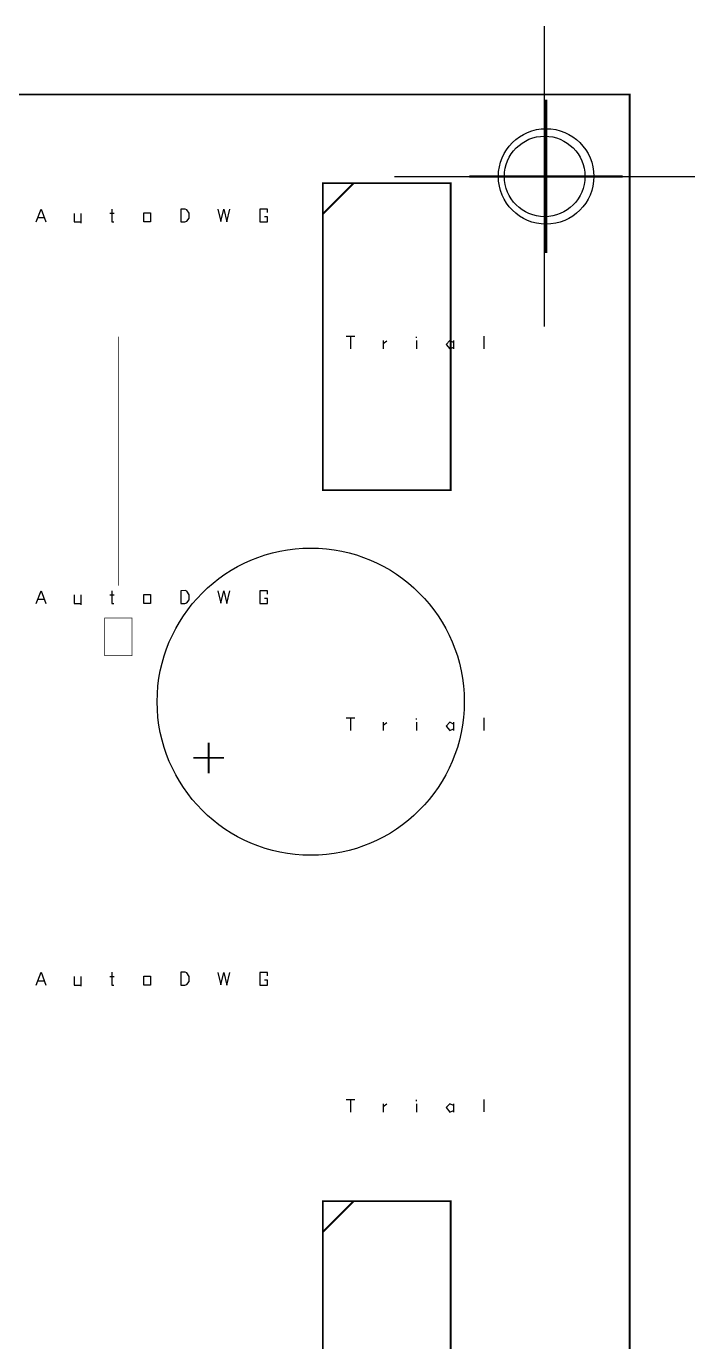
# Model space of a CAD drawing. Header units: millimetres. Extents: x 690 to 2444, y 537 to 1412.
# Drawn here: x 1554.9 to 1588.1, y 669.5 to 734.9 of the extents above; entities that cross this region are included whole.
import ezdxf

# ---------------------------------------------------------------- set-up
doc = ezdxf.new("R2010")
doc.units = ezdxf.units.MM
doc.linetypes.add('atContinuous2', pattern=[0])
doc.layers.add('at_Entity', color=7, linetype='Continuous')

msp = doc.modelspace()

# ---------------------------------------------------------------- linework, layer by layer
at = {"color": 6}
for p, q in [((1580.634, 719.981), (1580.634, 734.897)), ((1573.176, 727.439), (1588.092, 727.439))]:
    msp.add_line(p, q, dxfattribs=at)
at = {"color": 28, "true_color": 0x0a0a0a}
for p, q in [((1555.36, 725.185), (1555.601, 725.818)), ((1555.601, 725.818), (1555.841, 725.185)), ((1557.256, 725.603), (1557.256, 725.185)), ((1557.587, 725.603), (1557.587, 725.122)), ((1559.028, 725.606), (1559.242, 725.606)), ((1559.12, 725.817), (1559.12, 725.185)), ((1560.714, 725.634), (1561.04, 725.634)), ((1560.714, 725.185), (1560.714, 725.634)), ((1561.04, 725.634), (1561.04, 725.185)), ((1562.553, 725.817), (1562.551, 725.185)), ((1562.76, 725.82), (1562.553, 725.817)), ((1562.854, 725.785), (1562.76, 725.82)), ((1562.964, 725.609), (1562.854, 725.785)), ((1562.96, 725.357), (1562.964, 725.609)), ((1564.391, 725.814), (1564.541, 725.194)), ((1564.541, 725.194), (1564.691, 725.811)), ((1564.691, 725.811), (1564.84, 725.186)), ((1564.84, 725.186), (1564.99, 725.814)), ((1566.859, 725.808), (1566.477, 725.808)), ((1566.477, 725.808), (1566.477, 725.185)), ((1566.859, 725.423), (1566.707, 725.423)), ((1566.855, 725.648), (1566.859, 725.808)), ((1566.855, 725.185), (1566.859, 725.423)), ((1555.448, 725.396), (1555.749, 725.396)), ((1557.256, 725.185), (1557.587, 725.185)), ((1559.12, 725.185), (1559.219, 725.185)), ((1561.04, 725.185), (1560.714, 725.185)), ((1562.551, 725.185), (1562.755, 725.185)), ((1562.755, 725.185), (1562.852, 725.211)), ((1562.852, 725.211), (1562.96, 725.357)), ((1566.477, 725.185), (1566.855, 725.185)), ((1555.36, 706.225), (1555.601, 706.857)), ((1555.601, 706.857), (1555.841, 706.225)), ((1557.256, 706.643), (1557.256, 706.225)), ((1557.587, 706.643), (1557.587, 706.162)), ((1559.028, 706.646), (1559.242, 706.646)), ((1559.12, 706.857), (1559.12, 706.225)), ((1560.714, 706.674), (1561.04, 706.674)), ((1560.714, 706.225), (1560.714, 706.674)), ((1561.04, 706.674), (1561.04, 706.225)), ((1562.553, 706.857), (1562.551, 706.225)), ((1562.76, 706.859), (1562.553, 706.857)), ((1562.854, 706.825), (1562.76, 706.859)), ((1562.964, 706.649), (1562.854, 706.825)), ((1562.96, 706.397), (1562.964, 706.649)), ((1564.391, 706.854), (1564.541, 706.233)), ((1564.541, 706.233), (1564.691, 706.85)), ((1564.691, 706.85), (1564.84, 706.226)), ((1564.84, 706.226), (1564.99, 706.854)), ((1566.859, 706.848), (1566.477, 706.848)), ((1566.477, 706.848), (1566.477, 706.225)), ((1566.859, 706.462), (1566.707, 706.462)), ((1566.855, 706.688), (1566.859, 706.848)), ((1566.855, 706.225), (1566.859, 706.462)), ((1555.448, 706.435), (1555.749, 706.435)), ((1557.256, 706.225), (1557.587, 706.225)), ((1559.12, 706.225), (1559.219, 706.225)), ((1561.04, 706.225), (1560.714, 706.225)), ((1562.551, 706.225), (1562.755, 706.225)), ((1562.755, 706.225), (1562.852, 706.251)), ((1562.852, 706.251), (1562.96, 706.397)), ((1566.477, 706.225), (1566.855, 706.225)), ((1555.36, 687.265), (1555.601, 687.897)), ((1555.601, 687.897), (1555.841, 687.265)), ((1557.256, 687.683), (1557.256, 687.265)), ((1557.587, 687.683), (1557.587, 687.202)), ((1559.028, 687.685), (1559.242, 687.685)), ((1559.12, 687.897), (1559.12, 687.265)), ((1560.714, 687.713), (1561.04, 687.713)), ((1560.714, 687.265), (1560.714, 687.713)), ((1561.04, 687.713), (1561.04, 687.265)), ((1562.553, 687.897), (1562.551, 687.265)), ((1562.76, 687.899), (1562.553, 687.897)), ((1562.854, 687.865), (1562.76, 687.899)), ((1562.964, 687.688), (1562.854, 687.865)), ((1562.96, 687.437), (1562.964, 687.688)), ((1564.391, 687.893), (1564.541, 687.273)), ((1564.541, 687.273), (1564.691, 687.89)), ((1564.691, 687.89), (1564.84, 687.266)), ((1564.84, 687.266), (1564.99, 687.893)), ((1566.859, 687.887), (1566.477, 687.887)), ((1566.477, 687.887), (1566.477, 687.265)), ((1566.855, 687.727), (1566.859, 687.887)), ((1555.448, 687.475), (1555.749, 687.475)), ((1557.256, 687.265), (1557.587, 687.265)), ((1559.12, 687.265), (1559.219, 687.265)), ((1561.04, 687.265), (1560.714, 687.265)), ((1562.551, 687.265), (1562.755, 687.265)), ((1562.755, 687.265), (1562.852, 687.29)), ((1562.852, 687.29), (1562.96, 687.437)), ((1566.477, 687.265), (1566.855, 687.265)), ((1566.859, 687.502), (1566.707, 687.502)), ((1566.855, 687.265), (1566.859, 687.502))]:
    msp.add_line(p, q, dxfattribs=at)
at = {"color": 2}
msp.add_circle((1580.634, 727.439), 2, dxfattribs=at)
at = {"layer": 'at_Entity', "color": 28, "true_color": 0x0d0d0d}
for p, q in [((1570.776, 719.497), (1571.194, 719.497)), ((1570.984, 719.497), (1570.984, 718.865)), ((1572.607, 719.282), (1572.607, 718.865)), ((1572.612, 719.142), (1572.79, 719.275)), ((1574.264, 719.285), (1574.264, 718.865)), ((1574.266, 719.418), (1574.266, 719.474)), ((1575.927, 719.282), (1575.738, 719.093)), ((1575.738, 719.093), (1575.922, 718.865)), ((1575.922, 718.865), (1576.102, 718.955)), ((1576.102, 719.194), (1575.927, 719.282)), ((1576.1, 719.285), (1576.1, 718.869)), ((1577.607, 719.495), (1577.604, 718.878)), ((1570.776, 700.537), (1571.194, 700.537)), ((1570.984, 700.537), (1570.984, 699.905)), ((1572.607, 700.322), (1572.607, 699.905)), ((1572.612, 700.182), (1572.79, 700.315)), ((1574.264, 700.324), (1574.264, 699.905)), ((1574.266, 700.457), (1574.266, 700.514)), ((1575.927, 700.322), (1575.738, 700.133)), ((1575.738, 700.133), (1575.922, 699.905)), ((1575.922, 699.905), (1576.102, 699.995)), ((1576.102, 700.233), (1575.927, 700.322)), ((1576.1, 700.324), (1576.1, 699.909)), ((1577.607, 700.535), (1577.604, 699.918)), ((1570.776, 681.577), (1571.194, 681.577)), ((1570.984, 681.577), (1570.984, 680.945)), ((1572.607, 681.362), (1572.607, 680.945)), ((1572.612, 681.222), (1572.79, 681.355)), ((1574.264, 681.364), (1574.264, 680.945)), ((1574.266, 681.497), (1574.266, 681.553)), ((1575.927, 681.362), (1575.738, 681.173)), ((1575.738, 681.173), (1575.922, 680.945)), ((1575.922, 680.945), (1576.102, 681.035)), ((1576.102, 681.273), (1575.927, 681.362)), ((1576.1, 681.364), (1576.1, 680.948)), ((1577.607, 681.574), (1577.604, 680.957))]:
    msp.add_line(p, q, dxfattribs=at)
at = {"layer": 'at_Entity', "color": 0}
for points in [[(1584.858, 731.506, 0.0897, 0.0897, 0), (1432.023, 731.506, 0.0897, 0.0897, 0), (1432.023, 605.103, 0.0897, 0.0897, 0), (1584.858, 605.103, 0.0897, 0.0897, 0), (1584.858, 731.506, 0.0897, 0.0897, 0)], [(1580.707, 723.627, 0.12, 0.12, 0), (1580.707, 731.251, 0.12, 0.12, 0)], [(1576.894, 727.439, 0.12, 0.12, 0), (1584.519, 727.439, 0.12, 0.12, 0)], [(1575.962, 727.1, 0.0897, 0.0897, 0), (1569.608, 727.1, 0.0897, 0.0897, 0), (1569.608, 711.851, 0.0897, 0.0897, 0), (1575.962, 711.851, 0.0897, 0.0897, 0), (1575.962, 727.1, 0.0897, 0.0897, 0)], [(1569.608, 725.575, 0.0897, 0.0897, 0), (1571.133, 727.1, 0.0897, 0.0897, 0)], [(1559.442, 719.136, 0.0339, 0.0339, 0), (1559.442, 719.475, 0.0339, 0.0339, 0)], [(1559.442, 718.543, 0.0339, 0.0339, 0), (1559.442, 718.882, 0.0339, 0.0339, 0)], [(1559.442, 718.882, 0.0254, 0.0254, 0), (1559.442, 719.136, 0.0254, 0.0254, 0)], [(1559.442, 718.205, 0.0339, 0.0339, 0), (1559.442, 718.543, 0.0339, 0.0339, 0)], [(1559.442, 717.612, 0.0339, 0.0339, 0), (1559.442, 717.95, 0.0339, 0.0339, 0)], [(1559.442, 717.273, 0.0339, 0.0339, 0), (1559.442, 717.612, 0.0339, 0.0339, 0)], [(1559.442, 717.95, 0.0254, 0.0254, 0), (1559.442, 718.205, 0.0254, 0.0254, 0)], [(1559.442, 716.68, 0.0339, 0.0339, 0), (1559.442, 717.018, 0.0339, 0.0339, 0)], [(1559.442, 717.018, 0.0254, 0.0254, 0), (1559.442, 717.273, 0.0254, 0.0254, 0)], [(1559.442, 716.341, 0.0339, 0.0339, 0), (1559.442, 716.68, 0.0339, 0.0339, 0)], [(1559.442, 716.087, 0.0254, 0.0254, 0), (1559.442, 716.341, 0.0254, 0.0254, 0)], [(1559.442, 715.748, 0.0339, 0.0339, 0), (1559.442, 716.087, 0.0339, 0.0339, 0)], [(1559.442, 715.494, 0.0254, 0.0254, 0), (1559.442, 715.748, 0.0254, 0.0254, 0)], [(1559.442, 715.155, 0.0339, 0.0339, 0), (1559.442, 715.494, 0.0339, 0.0339, 0)], [(1559.442, 714.816, 0.0339, 0.0339, 0), (1559.442, 715.155, 0.0339, 0.0339, 0)], [(1559.442, 714.223, 0.0339, 0.0339, 0), (1559.442, 714.562, 0.0339, 0.0339, 0)], [(1559.442, 714.562, 0.0254, 0.0254, 0), (1559.442, 714.816, 0.0254, 0.0254, 0)], [(1559.442, 713.884, 0.0339, 0.0339, 0), (1559.442, 714.223, 0.0339, 0.0339, 0)], [(1559.442, 713.63, 0.0254, 0.0254, 0), (1559.442, 713.884, 0.0254, 0.0254, 0)], [(1559.442, 713.291, 0.0339, 0.0339, 0), (1559.442, 713.63, 0.0339, 0.0339, 0)], [(1559.442, 712.952, 0.0339, 0.0339, 0), (1559.442, 713.291, 0.0339, 0.0339, 0)], [(1559.442, 712.359, 0.0339, 0.0339, 0), (1559.442, 712.698, 0.0339, 0.0339, 0)], [(1559.442, 712.02, 0.0339, 0.0339, 0), (1559.442, 712.359, 0.0339, 0.0339, 0)], [(1559.442, 712.698, 0.0254, 0.0254, 0), (1559.442, 712.952, 0.0254, 0.0254, 0)], [(1559.442, 711.427, 0.0339, 0.0339, 0), (1559.442, 711.766, 0.0339, 0.0339, 0)], [(1559.442, 711.766, 0.0254, 0.0254, 0), (1559.442, 712.02, 0.0254, 0.0254, 0)], [(1559.442, 711.088, 0.0339, 0.0339, 0), (1559.442, 711.427, 0.0339, 0.0339, 0)], [(1559.442, 710.834, 0.0254, 0.0254, 0), (1559.442, 711.088, 0.0254, 0.0254, 0)], [(1559.442, 710.495, 0.0339, 0.0339, 0), (1559.442, 710.834, 0.0339, 0.0339, 0)], [(1559.442, 710.241, 0.0254, 0.0254, 0), (1559.442, 710.495, 0.0254, 0.0254, 0)], [(1559.442, 709.902, 0.0339, 0.0339, 0), (1559.442, 710.241, 0.0339, 0.0339, 0)], [(1559.442, 709.563, 0.0339, 0.0339, 0), (1559.442, 709.902, 0.0339, 0.0339, 0)], [(1559.442, 708.97, 0.0339, 0.0339, 0), (1559.442, 709.309, 0.0339, 0.0339, 0)], [(1559.442, 709.309, 0.0254, 0.0254, 0), (1559.442, 709.563, 0.0254, 0.0254, 0)], [(1559.442, 708.631, 0.0339, 0.0339, 0), (1559.442, 708.97, 0.0339, 0.0339, 0)], [(1559.442, 708.377, 0.0254, 0.0254, 0), (1559.442, 708.631, 0.0254, 0.0254, 0)], [(1559.442, 708.038, 0.0339, 0.0339, 0), (1559.442, 708.377, 0.0339, 0.0339, 0)], [(1559.442, 707.699, 0.0339, 0.0339, 0), (1559.442, 708.038, 0.0339, 0.0339, 0)], [(1559.442, 707.106, 0.0339, 0.0339, 0), (1559.442, 707.445, 0.0339, 0.0339, 0)], [(1559.442, 707.445, 0.0254, 0.0254, 0), (1559.442, 707.699, 0.0254, 0.0254, 0)], [(1560.12, 705.497, 0.0299, 0.0299, 0), (1558.764, 705.497, 0.0299, 0.0299, 0), (1558.764, 703.633, 0.0299, 0.0299, 0), (1560.12, 703.633, 0.0299, 0.0299, 0), (1560.12, 705.497, 0.0299, 0.0299, 0)], [(1563.932, 697.787, 0.0897, 0.0897, 0), (1563.932, 699.312, 0.0897, 0.0897, 0)], [(1564.694, 698.55, 0.0897, 0.0897, 0), (1563.169, 698.55, 0.0897, 0.0897, 0)], [(1575.962, 676.522, 0.0897, 0.0897, 0), (1569.608, 676.522, 0.0897, 0.0897, 0), (1569.608, 661.357, 0.0897, 0.0897, 0), (1575.962, 661.357, 0.0897, 0.0897, 0), (1575.962, 676.522, 0.0897, 0.0897, 0)], [(1569.608, 674.997, 0.0897, 0.0897, 0), (1571.133, 676.522, 0.0897, 0.0897, 0)]]:
    msp.add_lwpolyline(points, format="xyseb", dxfattribs=at)
at = {"layer": 'at_Entity', "color": 0, "linetype": 'atContinuous2'}
for centre, radius in [((1580.706, 727.439), 2.372), ((1569.008, 701.343), 7.632)]:
    msp.add_circle(centre, radius, dxfattribs=at)

doc.saveas('drawing.dxf')
